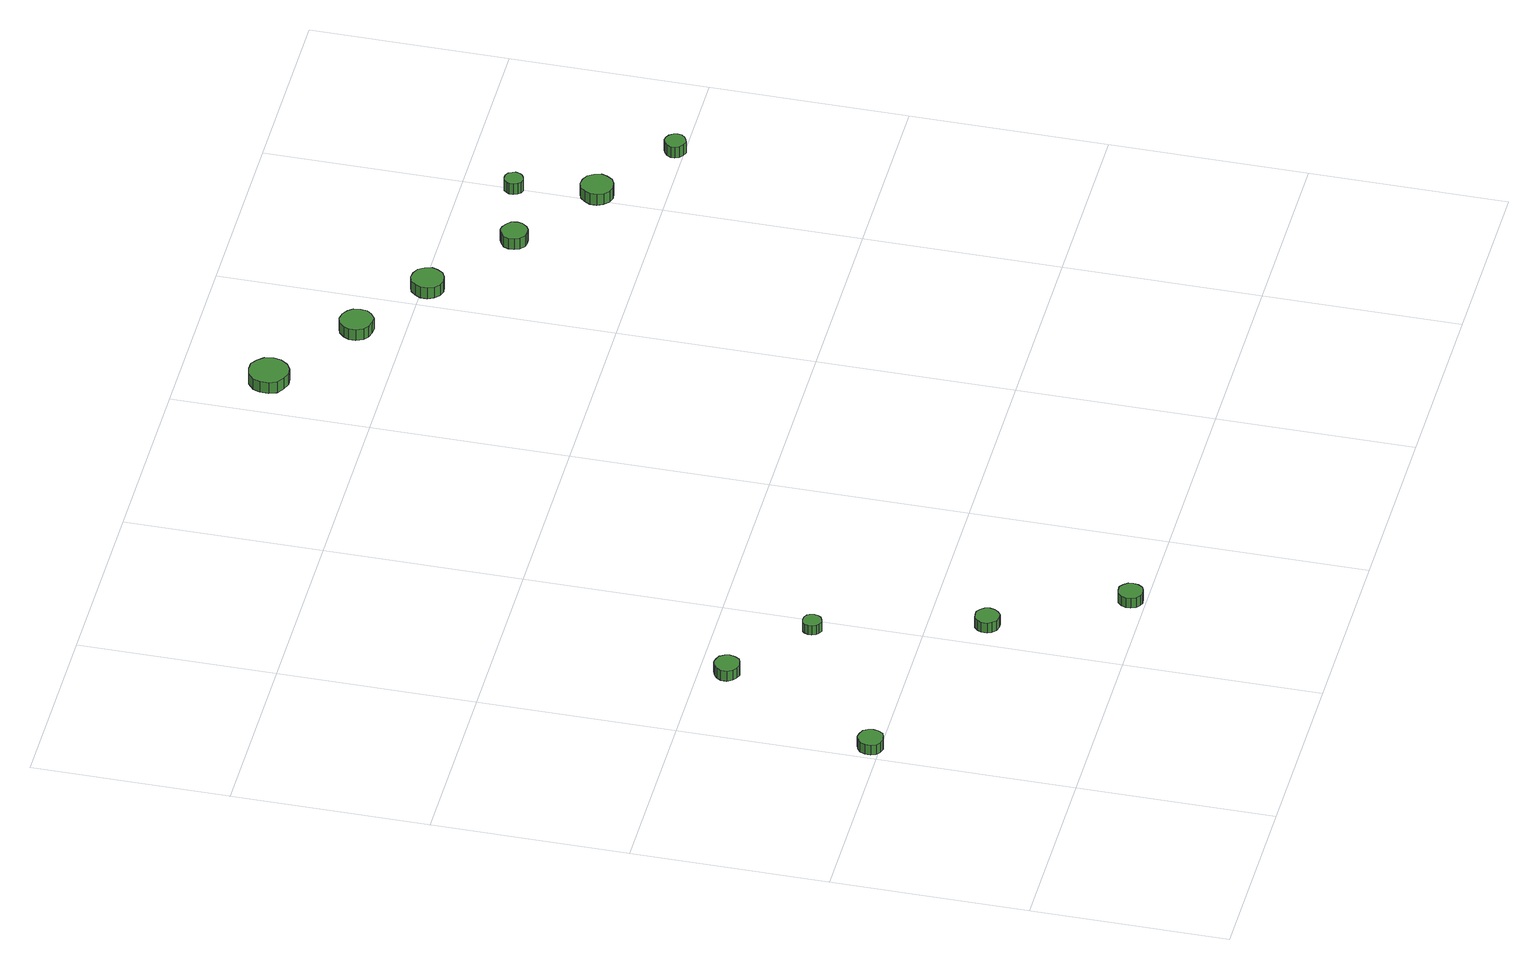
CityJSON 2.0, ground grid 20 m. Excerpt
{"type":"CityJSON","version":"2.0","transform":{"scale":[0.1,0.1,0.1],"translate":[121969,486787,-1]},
"CityObjects":{
"tree1":{"type":"SolitaryVegetationObject","attributes":{"function":"something"},"geometry":[{"type":"MultiSurface","lod":"1","boundaries":[[[0,1,2,3,4,5,6,7,8,9,10,11,12,13,14]],[[15,16,17,18,19,20,21,22,23,24,25,26,27,28,29]],[[0,29,28,1]],[[1,28,27,2]],[[2,27,26,3]],[[3,26,25,4]],[[4,25,24,5]],[[5,24,23,6]],[[6,23,22,7]],[[7,22,21,8]],[[8,21,20,9]],[[9,20,19,10]],[[10,19,18,11]],[[11,18,17,12]],[[12,17,16,13]],[[13,16,15,14]],[[14,15,29,0]]]}]},
"tree2":{"type":"SolitaryVegetationObject","attributes":{"function":"something"},"geometry":[{"type":"MultiSurface","lod":"1","boundaries":[[[30,31,32,33,34,35,36,37,38,39,40,41,42,43,44]],[[45,46,47,48,49,50,51,52,53,54,55,56,57,58,59]],[[30,59,58,31]],[[31,58,57,32]],[[32,57,56,33]],[[33,56,55,34]],[[34,55,54,35]],[[35,54,53,36]],[[36,53,52,37]],[[37,52,51,38]],[[38,51,50,39]],[[39,50,49,40]],[[40,49,48,41]],[[41,48,47,42]],[[42,47,46,43]],[[43,46,45,44]],[[44,45,59,30]]]}]},
"tree3":{"type":"SolitaryVegetationObject","attributes":{"function":"something"},"geometry":[{"type":"MultiSurface","lod":"1","boundaries":[[[60,61,62,63,64,65,66,67,68,69,70,71,72,73,74]],[[75,76,77,78,79,80,81,82,83,84,85,86,87,88,89]],[[60,89,88,61]],[[61,88,87,62]],[[62,87,86,63]],[[63,86,85,64]],[[64,85,84,65]],[[65,84,83,66]],[[66,83,82,67]],[[67,82,81,68]],[[68,81,80,69]],[[69,80,79,70]],[[70,79,78,71]],[[71,78,77,72]],[[72,77,76,73]],[[73,76,75,74]],[[74,75,89,60]]]}]},
"tree4":{"type":"SolitaryVegetationObject","attributes":{"function":"something"},"geometry":[{"type":"MultiSurface","lod":"1","boundaries":[[[90,91,92,93,94,95,96,97,98,99,100,101,102,103,104]],[[105,106,107,108,109,110,111,112,113,114,115,116,117,118,119]],[[90,119,118,91]],[[91,118,117,92]],[[92,117,116,93]],[[93,116,115,94]],[[94,115,114,95]],[[95,114,113,96]],[[96,113,112,97]],[[97,112,111,98]],[[98,111,110,99]],[[99,110,109,100]],[[100,109,108,101]],[[101,108,107,102]],[[102,107,106,103]],[[103,106,105,104]],[[104,105,119,90]]]}]},
"tree5":{"type":"SolitaryVegetationObject","attributes":{"function":"something"},"geometry":[{"type":"MultiSurface","lod":"1","boundaries":[[[120,121,122,123,124,125,126,127,128,129,130,131,132,133,134]],[[135,136,137,138,139,140,141,142,143,144,145,146,147,148,149]],[[120,149,148,121]],[[121,148,147,122]],[[122,147,146,123]],[[123,146,145,124]],[[124,145,144,125]],[[125,144,143,126]],[[126,143,142,127]],[[127,142,141,128]],[[128,141,140,129]],[[129,140,139,130]],[[130,139,138,131]],[[131,138,137,132]],[[132,137,136,133]],[[133,136,135,134]],[[134,135,149,120]]]}]},
"tree6":{"type":"SolitaryVegetationObject","attributes":{"function":"something"},"geometry":[{"type":"MultiSurface","lod":"1","boundaries":[[[150,151,152,153,154,155,156,157,158,159,160,161,162,163,164]],[[165,166,167,168,169,170,171,172,173,174,175,176,177,178,179]],[[150,179,178,151]],[[151,178,177,152]],[[152,177,176,153]],[[153,176,175,154]],[[154,175,174,155]],[[155,174,173,156]],[[156,173,172,157]],[[157,172,171,158]],[[158,171,170,159]],[[159,170,169,160]],[[160,169,168,161]],[[161,168,167,162]],[[162,167,166,163]],[[163,166,165,164]],[[164,165,179,150]]]}]},
"tree7":{"type":"SolitaryVegetationObject","attributes":{"function":"something"},"geometry":[{"type":"MultiSurface","lod":"1","boundaries":[[[180,181,182,183,184,185,186,187,188,189,190,191,192,193,194]],[[195,196,197,198,199,200,201,202,203,204,205,206,207,208,209]],[[180,209,208,181]],[[181,208,207,182]],[[182,207,206,183]],[[183,206,205,184]],[[184,205,204,185]],[[185,204,203,186]],[[186,203,202,187]],[[187,202,201,188]],[[188,201,200,189]],[[189,200,199,190]],[[190,199,198,191]],[[191,198,197,192]],[[192,197,196,193]],[[193,196,195,194]],[[194,195,209,180]]]}]},
"tree8":{"type":"SolitaryVegetationObject","attributes":{"function":"something"},"geometry":[{"type":"MultiSurface","lod":"1","boundaries":[[[210,211,212,213,214,215,216,217,218,219,220,221,222,223,224]],[[225,226,227,228,229,230,231,232,233,234,235,236,237,238,239]],[[210,239,238,211]],[[211,238,237,212]],[[212,237,236,213]],[[213,236,235,214]],[[214,235,234,215]],[[215,234,233,216]],[[216,233,232,217]],[[217,232,231,218]],[[218,231,230,219]],[[219,230,229,220]],[[220,229,228,221]],[[221,228,227,222]],[[222,227,226,223]],[[223,226,225,224]],[[224,225,239,210]]]}]},
"tree9":{"type":"SolitaryVegetationObject","attributes":{"function":"something"},"geometry":[{"type":"MultiSurface","lod":"1","boundaries":[[[240,241,242,243,244,245,246,247,248,249,250,251,252,253,254]],[[255,256,257,258,259,260,261,262,263,264,265,266,267,268,269]],[[240,269,268,241]],[[241,268,267,242]],[[242,267,266,243]],[[243,266,265,244]],[[244,265,264,245]],[[245,264,263,246]],[[246,263,262,247]],[[247,262,261,248]],[[248,261,260,249]],[[249,260,259,250]],[[250,259,258,251]],[[251,258,257,252]],[[252,257,256,253]],[[253,256,255,254]],[[254,255,269,240]]]}]},
"tree10":{"type":"SolitaryVegetationObject","attributes":{"function":"something"},"geometry":[{"type":"MultiSurface","lod":"1","boundaries":[[[270,271,272,273,274,275,276,277,278,279,280,281,282,283,284]],[[285,286,287,288,289,290,291,292,293,294,295,296,297,298,299]],[[270,299,298,271]],[[271,298,297,272]],[[272,297,296,273]],[[273,296,295,274]],[[274,295,294,275]],[[275,294,293,276]],[[276,293,292,277]],[[277,292,291,278]],[[278,291,290,279]],[[279,290,289,280]],[[280,289,288,281]],[[281,288,287,282]],[[282,287,286,283]],[[283,286,285,284]],[[284,285,299,270]]]}]},
"tree11":{"type":"SolitaryVegetationObject","attributes":{"function":"something"},"geometry":[{"type":"MultiSurface","lod":"1","boundaries":[[[300,301,302,303,304,305,306,307,308,309,310,311,312,313,314]],[[315,316,317,318,319,320,321,322,323,324,325,326,327,328,329]],[[300,329,328,301]],[[301,328,327,302]],[[302,327,326,303]],[[303,326,325,304]],[[304,325,324,305]],[[305,324,323,306]],[[306,323,322,307]],[[307,322,321,308]],[[308,321,320,309]],[[309,320,319,310]],[[310,319,318,311]],[[311,318,317,312]],[[312,317,316,313]],[[313,316,315,314]],[[314,315,329,300]]]}]},
"tree12":{"type":"SolitaryVegetationObject","attributes":{"function":"something"},"geometry":[{"type":"MultiSurface","lod":"1","boundaries":[[[330,331,332,333,334,335,336,337,338,339,340,341,342,343,344]],[[345,346,347,348,349,350,351,352,353,354,355,356,357,358,359]],[[330,359,358,331]],[[331,358,357,332]],[[332,357,356,333]],[[333,356,355,334]],[[334,355,354,335]],[[335,354,353,336]],[[336,353,352,337]],[[337,352,351,338]],[[338,351,350,339]],[[339,350,349,340]],[[340,349,348,341]],[[341,348,347,342]],[[342,347,346,343]],[[343,346,345,344]],[[344,345,359,330]]]}]}
},
"vertices":[
[31,210,19],[30,215,19],[27,220,19],[22,222,19],[17,223,19],[12,221,19],[8,218,19],[6,213,19],[6,207,19],[8,202,19],[12,199,19],[17,197,19],[22,198,19],[27,200,19],[30,205,19],[30,205,7],[27,200,7],[22,198,7],[17,197,7],[12,199,7],[8,202,7],[6,207,7],[6,213,7],[8,218,7],[12,221,7],[17,223,7],[22,222,7],[27,220,7],[30,215,7],[31,210,7],
[114,373,19],[113,378,19],[110,383,19],[105,385,19],[100,386,19],[95,384,19],[91,381,19],[88,376,19],[88,370,19],[91,365,19],[95,362,19],[100,360,19],[105,361,19],[110,363,19],[113,368,19],[113,368,7],[110,363,7],[105,361,7],[100,360,7],[95,362,7],[91,365,7],[88,370,7],[88,376,7],[91,381,7],[95,384,7],[100,386,7],[105,385,7],[110,383,7],[113,378,7],[114,373,7],
[244,143,19],[243,148,19],[240,152,19],[236,155,19],[231,155,19],[226,154,19],[222,150,19],[220,146,19],[220,140,19],[222,136,19],[226,132,19],[231,131,19],[236,131,19],[240,134,19],[243,138,19],[243,138,7],[240,134,7],[236,131,7],[231,131,7],[226,132,7],[222,136,7],[220,140,7],[220,146,7],[222,150,7],[226,154,7],[231,155,7],[236,155,7],[240,152,7],[243,148,7],[244,143,7],
[197,308,18],[196,312,18],[194,315,18],[190,317,18],[186,317,18],[182,316,18],[180,314,18],[178,310,18],[178,306,18],[180,302,18],[182,300,18],[186,298,18],[190,299,18],[194,301,18],[196,304,18],[196,304,7],[194,301,7],[190,299,7],[186,298,7],[182,300,7],[180,302,7],[178,306,7],[178,310,7],[180,314,7],[182,316,7],[186,317,7],[190,317,7],[194,315,7],[196,312,7],[197,308,7],
[314,16,19],[313,21,19],[310,25,19],[306,28,19],[300,28,19],[296,27,19],[292,23,19],[290,18,19],[290,13,19],[292,8,19],[296,5,19],[300,3,19],[306,4,19],[310,6,19],[313,11,19],[313,11,7],[310,6,7],[306,4,7],[300,3,7],[296,5,7],[292,8,7],[290,13,7],[290,18,7],[292,23,7],[296,27,7],[300,28,7],[306,28,7],[310,25,7],[313,21,7],[314,16,7],
[456,909,32],[454,918,32],[449,924,32],[442,929,32],[434,929,32],[426,927,32],[419,921,32],[416,914,32],[416,905,32],[419,897,32],[426,892,32],[434,889,32],[442,890,32],[449,894,32],[454,901,32],[454,901,19],[449,894,19],[442,890,19],[434,889,19],[426,892,19],[419,897,19],[416,905,19],[416,914,19],[419,921,19],[426,927,19],[434,929,19],[442,929,19],[449,924,19],[454,918,19],[456,909,19],
[550,844,32],[549,851,32],[545,856,32],[539,860,32],[532,861,32],[525,859,32],[520,854,32],[517,848,32],[517,841,32],[520,834,32],[525,830,32],[532,828,32],[539,828,32],[545,832,32],[549,837,32],[549,837,19],[545,832,19],[539,828,19],[532,828,19],[525,830,19],[520,834,19],[517,841,19],[517,848,19],[520,854,19],[525,859,19],[532,861,19],[539,860,19],[545,856,19],[549,851,19],[550,844,19],
[629,791,33],[627,798,33],[623,804,33],[617,807,33],[610,808,33],[604,806,33],[599,801,33],[596,795,33],[596,788,33],[599,782,33],[604,777,33],[610,775,33],[617,776,33],[623,779,33],[627,785,33],[627,785,20],[623,779,20],[617,776,20],[610,775,20],[604,777,20],[599,782,20],[596,788,20],[596,795,20],[599,801,20],[604,806,20],[610,808,20],[617,807,20],[623,804,20],[627,798,20],[629,791,20],
[718,726,33],[717,732,33],[713,736,33],[708,739,33],[703,740,33],[698,738,33],[693,734,33],[691,729,33],[691,723,33],[693,718,33],[698,714,33],[703,713,33],[708,713,33],[713,716,33],[717,721,33],[717,721,20],[713,716,20],[708,713,20],[703,713,20],[698,714,20],[693,718,20],[691,723,20],[691,729,20],[693,734,20],[698,738,20],[703,740,20],[708,739,20],[713,736,20],[717,732,20],[718,726,20],
[812,664,32],[810,671,32],[806,677,32],[800,680,32],[793,681,32],[787,679,32],[782,674,32],[779,668,32],[779,661,32],[782,655,32],[787,650,32],[793,648,32],[800,649,32],[806,652,32],[810,658,32],[810,658,19],[806,652,19],[800,649,19],[793,648,19],[787,650,19],[782,655,19],[779,661,19],[779,668,19],[782,674,19],[787,679,19],[793,681,19],[800,680,19],[806,677,19],[810,671,19],[812,664,19],
[796,746,32],[795,749,32],[793,753,32],[789,755,32],[785,755,32],[781,754,32],[779,751,32],[777,748,32],[777,744,32],[779,740,32],[781,737,32],[785,736,32],[789,737,32],[793,739,32],[795,742,32],[795,742,19],[793,739,19],[789,737,19],[785,736,19],[781,737,19],[779,740,19],[777,744,19],[777,748,19],[779,751,19],[781,754,19],[785,755,19],[789,755,19],[793,753,19],[795,749,19],[796,746,19],
[891,606,32],[890,610,32],[887,614,32],[883,616,32],[879,617,32],[875,615,32],[871,612,32],[869,608,32],[869,604,32],[871,600,32],[875,597,32],[879,595,32],[883,596,32],[887,598,32],[890,602,32],[890,602,19],[887,598,19],[883,596,19],[879,595,19],[875,597,19],[871,600,19],[869,604,19],[869,608,19],[871,612,19],[875,615,19],[879,617,19],[883,616,19],[887,614,19],[890,610,19],[891,606,19]
]}
